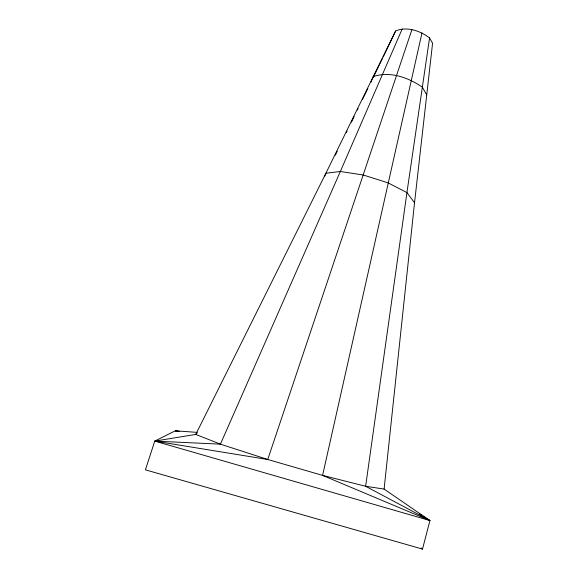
<?xml version="1.0" encoding="UTF-8"?>
<svg xmlns="http://www.w3.org/2000/svg" width="578" height="578" viewBox="0 0 578 578"><rect width="100%" height="100%" fill="white"/><g stroke="black" fill="none" stroke-linecap="round" stroke-linejoin="round"><path stroke-width="0.87" d="M384.103 489.082L414.534 202.77L432.582 43.198L429.562 37.931C420.206 30.786 406.977 26.162 395.612 30.995L325.905 173.227L195.769 434.418L154.76 441.108L145.418 469.842L422.504 549.1L429.938 520.547L384.103 489.082L365.636 486.264L322.582 475.383L267.744 459.488L220.428 444.15L195.769 434.418L196.968 433.428M429.562 37.931L406.934 192.575L365.636 486.264L429.938 520.547L154.76 441.108L175.271 430.82L197.279 432.38M421.991 32.924L322.582 475.383L429.938 520.547L423.154 516.241M411.926 29.594L267.744 459.488L154.76 441.108L220.428 444.15L340.341 171.507L402.23 28.9M324.72 176.297L325.905 173.227L340.341 171.507L363.316 175.011L388.04 182.843L406.934 192.575L414.534 202.77M371.025 81.953L373.265 76.599C389.94 70.856 408.422 77.582 422.359 87.162L426.73 94.915M395.612 30.995L383.2 56.984M335.312 155.215L337.27 151.19M346.301 132.673L347.082 131.062M351.402 122.204L354.148 116.568M357.291 110.131L358.078 108.519M362.392 99.662L367.89 88.391M373.381 77.12L382.412 58.595M179.693 431.448L175.271 430.82L178.775 431.506M176.131 431.072L177.865 431.571M419.39 513.849L421.651 515.28M421.116 547.966L422.504 549.1"/></g></svg>
